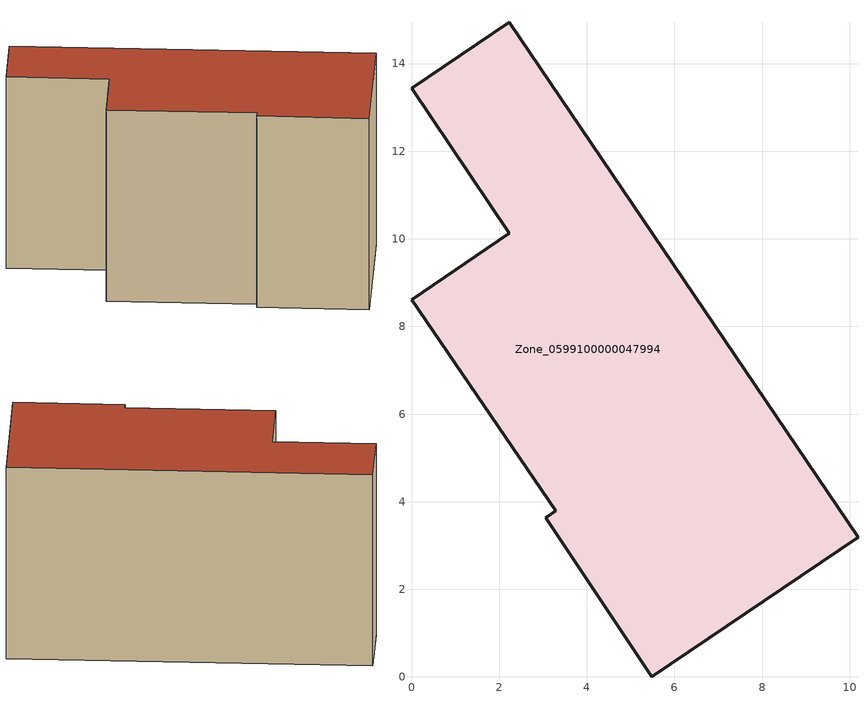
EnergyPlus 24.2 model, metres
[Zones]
Zone_0599100000047994
 floor ground (C_G): 3.06,3.63 3.29,3.79 0,8.61 2.23,10.13 0,13.44 2.23,14.95 10.19,3.19 5.48,0 z0
 wall outside (C_F): 3.29,3.79 3.06,3.63 5.48,0 10.19,3.19 2.23,14.95 0,13.44 2.23,10.13 0,8.61 3.29,3.79 z0:8.26
 roof outside (C_R): 2.23,14.95 0,13.44 2.23,10.13 0,8.61 3.29,3.79 3.06,3.63 5.48,0 10.19,3.19 z8.26
[BUILDING]
Pand.0599100000047994: North Axis=0; Terrain=City; Loads Convergence Tolerance Value=0.04; Temperature Convergence Tolerance Value=0.4; Solar Distribution=FullExterior; Maximum Number of Warmup Days=25; Minimum Number of Warmup Days=1
[Site:Location]
Rotterdam.The.Hague.AP_ZH_NLD Design_Conditions: Latitude=51.96; Longitude=4.45; Time Zone=1; Elevation=-4.5
[SITE:GROUNDTEMPERATURE:BUILDINGSURFACE]
18, 18, 18, 18, 18, 18, 18, 18, 18, 18, 18, 18
[MATERIAL] Thermal Absorptance=0.9; Solar Absorptance=0.7; Visible Absorptance=0.7
Name | Roughness | Thickness | Conductivity | Density | Specific Heat
G.TI.1975-1991 | MediumSmooth | 0.15 | 0.288461 | 540 | 1210
F.TI.1975-1991 | Rough | 0.3 | 0.230769 | 1920 | 840
R.TI.1975-1991 | MediumRough | 0.2 | 0.153846 | 1500 | 1000
[CONSTRUCTION]
C_G: G.TI.1975-1991
C_F: F.TI.1975-1991
C_R: R.TI.1975-1991
[ZONE]
Zone_0599100000047994: Type=1; Multiplier=1; Ceiling Height=Autocalculate; Volume=Autocalculate; Floor Area=autocalculate; Part of Total Floor Area=Yes
[ZONEINFILTRATION:DESIGNFLOWRATE]
Infil_Zone_0599100000047994: Zone or ZoneList or Space or SpaceList=Zone_0599100000047994; Schedule=AlwaysOn; Design Flow Rate Calculation Method=Flow/Area; Flow Rate per Floor Area=0.003; Constant Term Coefficient=1; Temperature Term Coefficient=0; Velocity Term Coefficient=0; Velocity Squared Term Coefficient=0
[HVACTEMPLATE:ZONE:IDEALLOADSAIRSYSTEM]
Zone_0599100000047994: Maximum Heating Supply Air Temperature=50; Minimum Cooling Supply Air Temperature=13; Maximum Heating Supply Air Humidity Ratio=0.0156; Minimum Cooling Supply Air Humidity Ratio=0.0077; Heating Limit=NoLimit; Cooling Limit=NoLimit; Dehumidification Control Type=ConstantSensibleHeatRatio; Cooling Sensible Heat Ratio=0.7; Dehumidification Setpoint=60; Humidification Control Type=None; Humidification Setpoint=30; Outdoor Air Method=None; Outdoor Air Flow Rate per Person=0.00944; Outdoor Air Flow Rate per Zone Floor Area=0; Outdoor Air Flow Rate per Zone=0; Demand Controlled Ventilation Type=None; Outdoor Air Economizer Type=NoEconomizer; Heat Recovery Type=None; Sensible Heat Recovery Effectiveness=0.7; Latent Heat Recovery Effectiveness=0.65
[ZONECONTROL:THERMOSTAT]
ThermostatControl_Zone_0599100000047994: Zone or ZoneList=Zone_0599100000047994; Control Type Schedule=DualSetpointControlType; Control 1=Thermostat_Zone_0599100000047994; Temperature Difference Between Cutout And Setpoint=0
[THERMOSTATSETPOINT:DUALSETPOINT]
Thermostat_Zone_0599100000047994: Heating Setpoint Temperature Schedule=HeatingSetpoint_Zone_0599100000047994; Cooling Setpoint Temperature Schedule=CoolingSetpoint_Zone_0599100000047994
[SCHEDULE:COMPACT]
HeatingSetpoint_Zone_0599100000047994: Through: 12/31, For: AllDays, Until: 24:00, 21
CoolingSetpoint_Zone_0599100000047994: Through: 12/31, For: AllDays, Until: 24:00, 24
DualSetpointControlType: Through: 12/31, For: AllDays, Until: 24:00, 4
AlwaysOn: Through: 12/31, For: AllDays, Until: 24:00, 1
